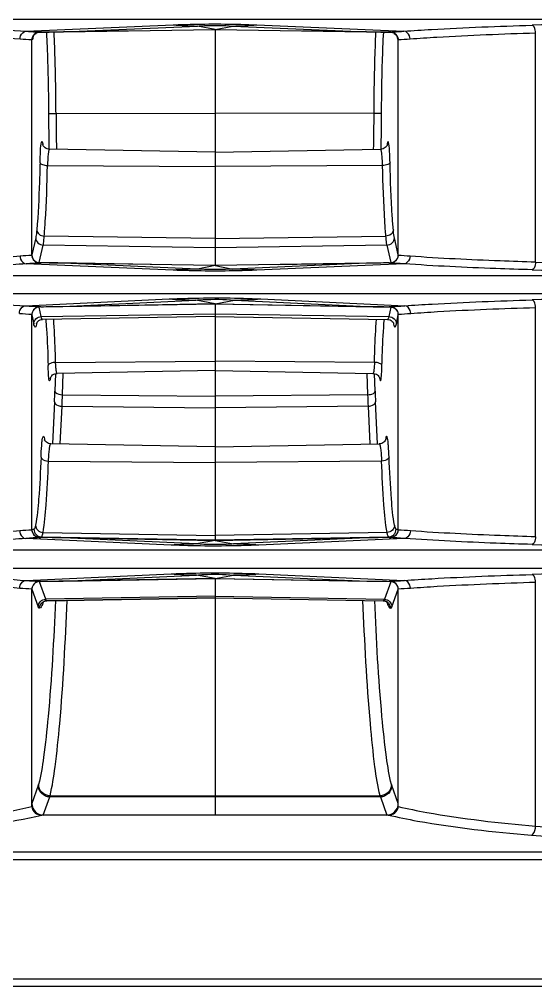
# Model space of a CAD drawing. Header units: millimetres. Extents: x 208114 to 212367, y 170574 to 176275.
# Drawn here: x 208818.4 to 208852.2, y 175308.7 to 175372.1 of the extents above; entities that cross this region are included whole.
import ezdxf

# ---------------------------------------------------------------- set-up
doc = ezdxf.new("R2010")
doc.units = ezdxf.units.MM
doc.header["$LTSCALE"] = 10

msp = doc.modelspace()

# ---------------------------------------------------------------- linework, layer by layer
for p, q in [((208871.807, 175372.093), (208790.588, 175372.093)), ((208818.821, 175371.316), (208828.452, 175371.733)), ((208821.274, 175371.275), (208830.038, 175371.655)), ((208821.274, 175371.275), (208831.197, 175371.433)), ((208831.197, 175371.433), (208830.038, 175371.655)), ((208831.197, 175371.433), (208832.356, 175371.655)), ((208831.197, 175371.433), (208831.197, 175355.951)), ((208831.197, 175371.433), (208841.12, 175371.275)), ((208832.356, 175371.655), (208841.12, 175371.275)), ((208833.942, 175371.733), (208843.573, 175371.316)), ((208819.197, 175356.618), (208819.197, 175370.766)), ((208819.262, 175370.941), (208819.26, 175370.93)), ((208819.783, 175371.242), (208819.686, 175371.24)), ((208819.688, 175371.238), (208819.686, 175371.24)), ((208819.701, 175371.26), (208819.783, 175371.256)), ((208821.274, 175371.268), (208819.783, 175371.242)), ((208825.455, 175371.341), (208821.274, 175371.268)), ((208841.12, 175371.268), (208836.94, 175371.341)), ((208842.611, 175371.242), (208841.12, 175371.268)), ((208842.708, 175371.24), (208842.611, 175371.242)), ((208843.197, 175356.618), (208843.197, 175370.766)), ((208852.197, 175356.177), (208852.197, 175371.207)), ((208820.78, 175365.931), (208831.197, 175365.943)), ((208841.614, 175365.931), (208831.197, 175365.943)), ((208831.197, 175363.391), (208820.351, 175363.58)), ((208831.197, 175363.391), (208842.044, 175363.58)), ((208820.222, 175362.518), (208831.197, 175362.453)), ((208842.172, 175362.518), (208831.197, 175362.453)), ((208819.45, 175357.777), (208819.197, 175356.662)), ((208831.197, 175357.725), (208820.008, 175357.883)), ((208831.197, 175357.725), (208842.386, 175357.883)), ((208843.197, 175356.662), (208842.944, 175357.777)), ((208819.68, 175356.151), (208819.941, 175357.296)), ((208831.197, 175357.107), (208819.941, 175357.296)), ((208842.453, 175357.296), (208831.197, 175357.107)), ((208842.453, 175357.296), (208842.714, 175356.151)), ((208827.034, 175356.018), (208819.68, 175356.151)), ((208835.36, 175356.018), (208842.714, 175356.151)), ((208828.452, 175355.651), (208818.821, 175356.068)), ((208831.197, 175355.951), (208821.274, 175356.109)), ((208830.038, 175355.729), (208821.274, 175356.109)), ((208831.197, 175355.951), (208830.038, 175355.729)), ((208841.12, 175356.109), (208831.197, 175355.951)), ((208831.197, 175355.951), (208832.356, 175355.729)), ((208841.12, 175356.109), (208832.356, 175355.729)), ((208843.573, 175356.068), (208833.942, 175355.651)), ((208871.807, 175355.291), (208790.588, 175355.291)), ((208871.807, 175354.093), (208790.588, 175354.093)), ((208818.774, 175353.319), (208828.189, 175353.767)), ((208821.237, 175353.278), (208829.933, 175353.692)), ((208831.197, 175353.451), (208829.933, 175353.692)), ((208831.197, 175353.451), (208832.461, 175353.692)), ((208832.461, 175353.692), (208841.158, 175353.278)), ((208834.205, 175353.767), (208843.62, 175353.319)), ((208831.197, 175353.442), (208819.679, 175353.232)), ((208819.81, 175352.607), (208819.679, 175353.232)), ((208821.237, 175353.278), (208831.197, 175353.451)), ((208831.197, 175353.451), (208841.158, 175353.278)), ((208831.197, 175353.442), (208831.197, 175337.942)), ((208831.197, 175353.442), (208842.715, 175353.232)), ((208842.715, 175353.232), (208842.584, 175352.607)), ((208852.197, 175338.177), (208852.197, 175353.207)), ((208819.197, 175338.618), (208819.197, 175352.767)), ((208819.197, 175352.718), (208819.32, 175352.13)), ((208819.81, 175352.607), (208831.197, 175352.797)), ((208831.197, 175352.618), (208819.9, 175352.421)), ((208831.197, 175352.797), (208842.584, 175352.607)), ((208831.197, 175352.618), (208842.494, 175352.421)), ((208843.074, 175352.13), (208843.197, 175352.718)), ((208843.197, 175338.618), (208843.197, 175352.767)), ((208820.753, 175349.607), (208831.197, 175349.678)), ((208841.641, 175349.607), (208831.197, 175349.678)), ((208820.751, 175348.873), (208820.712, 175347.719)), ((208831.197, 175349.068), (208820.853, 175348.888)), ((208821.202, 175347.487), (208821.25, 175348.895)), ((208831.197, 175349.068), (208841.541, 175348.888)), ((208841.145, 175348.895), (208841.192, 175347.487)), ((208841.682, 175347.719), (208841.643, 175348.873)), ((208821.202, 175347.487), (208831.197, 175347.395)), ((208841.192, 175347.487), (208831.197, 175347.395)), ((208820.684, 175347.025), (208820.554, 175344.266)), ((208821.058, 175344.26), (208821.174, 175346.73)), ((208821.174, 175346.73), (208831.197, 175346.638)), ((208841.22, 175346.73), (208831.197, 175346.638)), ((208841.22, 175346.73), (208841.336, 175344.26)), ((208841.84, 175344.266), (208841.71, 175347.025)), ((208831.197, 175344.083), (208820.444, 175344.271)), ((208831.197, 175344.083), (208841.95, 175344.271)), ((208820.288, 175343.142), (208831.197, 175343.046)), ((208842.106, 175343.142), (208831.197, 175343.046)), ((208819.334, 175338.673), (208819.197, 175338.642)), ((208819.928, 175338.46), (208831.197, 175338.253)), ((208842.467, 175338.46), (208831.197, 175338.253)), ((208843.197, 175338.642), (208843.06, 175338.673)), ((208828.32, 175337.634), (208818.798, 175338.067)), ((208819.688, 175338.143), (208819.824, 175338.173)), ((208819.688, 175338.143), (208831.197, 175337.942)), ((208819.824, 175338.173), (208831.197, 175337.975)), ((208831.197, 175337.942), (208821.252, 175338.108)), ((208829.985, 175337.711), (208821.252, 175338.108)), ((208831.197, 175337.942), (208829.985, 175337.711)), ((208831.197, 175337.975), (208842.57, 175338.173)), ((208831.197, 175337.942), (208842.706, 175338.143)), ((208841.142, 175338.108), (208831.197, 175337.942)), ((208831.197, 175337.942), (208832.409, 175337.711)), ((208841.142, 175338.108), (208832.409, 175337.711)), ((208843.596, 175338.067), (208834.074, 175337.634)), ((208842.57, 175338.173), (208842.706, 175338.143)), ((208871.807, 175337.291), (208790.588, 175337.291)), ((208871.807, 175336.093), (208790.588, 175336.093)), ((208818.798, 175335.317), (208828.32, 175335.75)), ((208831.197, 175335.442), (208819.683, 175335.238)), ((208820.104, 175334.082), (208819.689, 175335.222)), ((208821.252, 175335.276), (208829.985, 175335.673)), ((208821.252, 175335.276), (208831.197, 175335.442)), ((208831.197, 175335.442), (208829.985, 175335.673)), ((208831.197, 175335.442), (208832.409, 175335.673)), ((208831.197, 175335.442), (208831.197, 175319.942)), ((208831.197, 175335.442), (208841.142, 175335.276)), ((208831.197, 175335.442), (208842.711, 175335.238)), ((208832.409, 175335.673), (208841.142, 175335.276)), ((208834.074, 175335.75), (208843.596, 175335.317)), ((208842.705, 175335.222), (208842.29, 175334.082)), ((208819.197, 175320.496), (208819.197, 175334.766)), ((208819.197, 175334.736), (208819.614, 175333.59)), ((208842.78, 175333.59), (208843.197, 175334.736)), ((208843.197, 175320.496), (208843.197, 175334.766)), ((208852.197, 175319.216), (208852.197, 175335.207)), ((208820.044, 175333.965), (208820.18, 175333.99)), ((208831.197, 175334.276), (208820.104, 175334.082)), ((208820.177, 175333.99), (208831.197, 175334.182)), ((208820.18, 175333.99), (208820.177, 175333.99)), ((208831.197, 175334.182), (208820.18, 175333.99)), ((208831.197, 175334.276), (208842.29, 175334.082)), ((208831.197, 175334.182), (208842.214, 175333.99)), ((208831.197, 175334.182), (208842.217, 175333.99)), ((208842.214, 175333.99), (208842.35, 175333.964)), ((208842.217, 175333.99), (208842.214, 175333.99)), ((208819.622, 175321.866), (208819.197, 175320.695)), ((208843.197, 175320.695), (208842.772, 175321.866)), ((208819.94, 175319.942), (208820.37, 175321.128)), ((208842.024, 175321.128), (208820.37, 175321.128)), ((208820.391, 175321.209), (208842.004, 175321.209)), ((208842.024, 175321.128), (208842.454, 175319.942)), ((208842.534, 175319.942), (208819.86, 175319.942)), ((208872.371, 175317.508), (208790.023, 175317.508)), ((208874.422, 175317.014), (208787.972, 175317.014)), ((208879.197, 175309.192), (208783.197, 175309.192)), ((208879.197, 175308.692), (208783.197, 175308.692))]:
    msp.add_line(p, q)
for points in [[(208819.26, 175370.928), (208819.263, 175370.939), (208819.273, 175370.963), (208819.291, 175370.998), (208819.32, 175371.042), (208819.36, 175371.089), (208819.411, 175371.134), (208819.473, 175371.174)], [(208842.928, 175371.17), (208842.99, 175371.129), (208843.04, 175371.083), (208843.079, 175371.036), (208843.106, 175370.992), (208843.123, 175370.959), (208843.132, 175370.938), (208843.135, 175370.928), (208843.135, 175370.928)], [(208820.351, 175363.58), (208820.289, 175363.585), (208820.206, 175363.605), (208820.134, 175363.635), (208820.073, 175363.673), (208820.022, 175363.715), (208819.979, 175363.762), (208819.947, 175363.807), (208819.926, 175363.846), (208819.914, 175363.875), (208819.909, 175363.89), (208819.908, 175363.891)], [(208842.482, 175363.875), (208842.483, 175363.878), (208842.485, 175363.889), (208842.486, 175363.892), (208842.483, 175363.884), (208842.476, 175363.864), (208842.462, 175363.833), (208842.437, 175363.791), (208842.399, 175363.743), (208842.348, 175363.693), (208842.282, 175363.647), (208842.204, 175363.61), (208842.114, 175363.587), (208842.044, 175363.58)], [(208819.495, 175352.175), (208819.492, 175352.165), (208819.492, 175352.166), (208819.498, 175352.179), (208819.513, 175352.207), (208819.541, 175352.247), (208819.589, 175352.299), (208819.657, 175352.35), (208819.741, 175352.391), (208819.837, 175352.416), (208819.9, 175352.421)], [(208842.494, 175352.421), (208842.564, 175352.414), (208842.659, 175352.389), (208842.741, 175352.347), (208842.807, 175352.296), (208842.854, 175352.245), (208842.882, 175352.205), (208842.896, 175352.178), (208842.902, 175352.166), (208842.902, 175352.165)], [(208820.406, 175348.574), (208820.404, 175348.564), (208820.404, 175348.563), (208820.407, 175348.574), (208820.417, 175348.6), (208820.434, 175348.637), (208820.463, 175348.684), (208820.505, 175348.735), (208820.56, 175348.785), (208820.628, 175348.829), (208820.707, 175348.863), (208820.796, 175348.884), (208820.853, 175348.888)], [(208841.541, 175348.888), (208841.601, 175348.883), (208841.688, 175348.863), (208841.764, 175348.83), (208841.831, 175348.787), (208841.884, 175348.739), (208841.926, 175348.69), (208841.956, 175348.644), (208841.975, 175348.605), (208841.986, 175348.578), (208841.99, 175348.564), (208841.99, 175348.564)], [(208820.444, 175344.271), (208820.379, 175344.277), (208820.29, 175344.299), (208820.213, 175344.334), (208820.148, 175344.378), (208820.097, 175344.426), (208820.059, 175344.473), (208820.034, 175344.513), (208820.02, 175344.542), (208820.013, 175344.559), (208820.012, 175344.565)], [(208842.382, 175344.565), (208842.383, 175344.565), (208842.381, 175344.561), (208842.376, 175344.547), (208842.364, 175344.521), (208842.341, 175344.481), (208842.305, 175344.434), (208842.255, 175344.385), (208842.19, 175344.339), (208842.113, 175344.302), (208842.024, 175344.278), (208841.95, 175344.271)], [(208819.92, 175333.912), (208819.909, 175333.886), (208819.896, 175333.861), (208819.902, 175333.869), (208819.945, 175333.91), (208820.044, 175333.965)], [(208842.35, 175333.964), (208842.449, 175333.91), (208842.492, 175333.869), (208842.498, 175333.861)]]:
    msp.add_lwpolyline(points)
for centre, radius, start, end in [((208882.375, 174321.055), 1051.091, 90.57612, 91.658041), ((208831.135, 175410.076), 38.437, 265.99654, 268.36474), ((208831.259, 175410.074), 38.435, 271.63521, 274.00351), ((208822.091, 175420.88), 50.197, 265.81217, 266.69533), ((208822.619, 175424.265), 53.085, 265.8975, 266.58527), ((208819.692, 175370.741), 0.495, 177.17463, 179.99403), ((208819.696, 175370.741), 0.5, 146.85074, 150.39495), ((208822.265, 175418.437), 47.246, 266.59303, 266.88921), ((208819.696, 175370.738), 0.502, 98.63504, 113.33891), ((208819.784, 175370.569), 0.686, 100.64895, 110.46982), ((208819.695, 175370.742), 0.498, 91.0242, 98.66185), ((208819.79, 175370.536), 0.719, 90.5694, 100.67306), ((208840.225, 175416.7), 45.507, 273.00515, 273.18382), ((208842.604, 175370.533), 0.722, 82.59413, 89.42023), ((208842.699, 175370.743), 0.498, 81.51299, 88.97647), ((208840.12, 175418.6), 47.41, 273.18384, 273.36317), ((208842.698, 175370.736), 0.505, 77.74868, 81.5275), ((208842.699, 175370.74), 0.5, 66.9041, 77.77195), ((208842.7, 175370.744), 0.496, 55.61815, 66.84447), ((208839.793, 175424.006), 52.825, 273.37319, 274.10369), ((208846.477, 175371.411), 3.386, 186.828, 187.67921), ((208842.697, 175370.741), 0.5, 29.75829, 33.2343), ((208840.303, 175420.88), 50.198, 273.30467, 274.18783), ((208842.703, 175370.741), 0.494, 0.00615, 2.83166), ((208969.72, 175366.531), 149.431, 180.24314, 181.13286), ((208955.143, 175366.535), 134.365, 180.25771, 181.26456), ((208707.251, 175366.535), 134.365, 358.73544, 359.74229), ((208692.674, 175366.531), 149.432, 358.86715, 359.75686), ((208822.091, 175306.504), 50.198, 93.30467, 94.18783), ((208819.745, 175356.661), 0.548, 179.97463, 191.26857), ((208819.726, 175356.67), 0.534, 223.55565, 229.1262), ((208819.675, 175356.6), 0.447, 245.14165, 249.54216), ((208842.705, 175356.638), 0.487, 271.08761, 289.66212), ((208842.71, 175356.622), 0.47, 289.73369, 292.75598), ((208842.708, 175356.626), 0.475, 292.78712, 300.85327), ((208842.699, 175356.64), 0.491, 300.85103, 310.19385), ((208842.696, 175356.644), 0.497, 310.17815, 315.67679), ((208842.689, 175356.651), 0.506, 315.70707, 326.6692), ((208842.66, 175356.662), 0.537, 348.84017, 359.98048), ((208840.303, 175306.504), 50.197, 85.81217, 86.69533), ((208883.492, 176447.949), 1092.22, 268.358105, 269.392005), ((208822.463, 175305.467), 50.732, 93.02778, 94.11629), ((208831.135, 175317.31), 38.435, 91.63521, 94.00351), ((208831.259, 175317.308), 38.437, 85.99654, 88.36474), ((208839.931, 175305.467), 50.732, 85.88371, 86.97221), ((208883.478, 176462.88), 1107.65, 268.369583, 269.396257), ((208830.92, 175396.664), 42.984, 266.35735, 268.6846), ((208831.474, 175396.664), 42.984, 271.31539, 273.64266), ((208882.375, 174303.055), 1051.091, 90.57612, 91.658041), ((208822.436, 175404.479), 51.291, 265.90597, 267.03417), ((208819.653, 175352.825), 0.402, 110.55984, 115.86685), ((208839.958, 175404.479), 51.291, 272.96583, 274.09403), ((208842.71, 175352.764), 0.467, 67.46944, 70.69618), ((208842.706, 175352.755), 0.476, 60.0206, 67.45717), ((208842.703, 175352.749), 0.483, 56.42021, 60.03223), ((208842.701, 175352.747), 0.486, 51.33544, 56.41949), ((208842.694, 175352.737), 0.499, 43.58763, 51.32122), ((208822.06, 175403.389), 50.703, 265.83662, 266.76269), ((208819.822, 175352.719), 0.626, 175.59891, 180.02331), ((208842.653, 175352.718), 0.544, 0.00446, 5.10121), ((208840.334, 175403.39), 50.704, 273.23731, 274.16338), ((208768.775, 175349.457), 51.966, 357.31718, 358.08285), ((208758.083, 175349.432), 63.149, 357.54794, 358.23515), ((208904.311, 175349.432), 63.149, 181.76485, 182.45206), ((208893.619, 175349.457), 51.966, 181.91715, 182.68282), ((208822.073, 175288.285), 50.414, 93.27073, 94.17575), ((208840.321, 175288.286), 50.414, 85.82425, 86.72928), ((208822.447, 175287.223), 50.974, 92.99642, 94.10533), ((208819.833, 175338.665), 0.492, 264.76031, 268.93415), ((208839.947, 175287.223), 50.975, 85.89467, 87.00358), ((208831.03, 175296.981), 40.743, 91.46987, 93.81459), ((208831.364, 175296.981), 40.743, 86.18543, 88.53011), ((208883.478, 176444.88), 1107.65, 268.369583, 269.396257), ((208882.375, 174285.055), 1051.091, 90.57612, 91.658041), ((208822.447, 175386.161), 50.975, 265.89467, 267.00358), ((208831.03, 175376.403), 40.743, 266.18543, 268.53011), ((208831.364, 175376.403), 40.743, 271.46987, 273.81459), ((208839.947, 175386.161), 50.974, 272.99642, 274.10533), ((208822.073, 175385.098), 50.414, 265.82425, 266.72928), ((208840.321, 175385.099), 50.414, 273.27073, 274.17575), ((208820.186, 175333.492), 0.498, 91.0578, 102.49307), ((208842.208, 175333.492), 0.498, 77.48482, 88.94228)]:
    msp.add_arc(centre, radius, start, end)
for centre, major_axis, ratio, start_param, end_param in [((208824.129, 175471.394), (161.81, 7.009), 0.61743, -1.624389, -1.615177), ((208838.265, 175471.394), (161.81, -7.009), 0.61743, -1.526416, -1.517203), ((208824.129, 175255.99), (161.81, -7.009), 0.61743, 1.615177, 1.624389), ((208838.265, 175255.99), (161.81, 7.009), 0.61743, 1.517203, 1.526416), ((208823.533, 175453.394), (152.913, 7.282), 0.653225, -1.626412, -1.616905), ((208838.861, 175453.394), (152.913, -7.282), 0.653225, -1.524688, -1.515181), ((208819.698, 175338.643), (0.489, 0.11), 0.997812, 9.203637, 10.756004), ((208842.696, 175338.643), (0.489, -0.11), 0.997812, -1.331226, 0.221141), ((208823.819, 175237.99), (157.109, -7.144), 0.635842, 1.616029, 1.625382), ((208838.575, 175237.99), (157.109, 7.144), 0.635842, 1.516211, 1.525564), ((208819.698, 175334.73), (-0.174, 0.478), 0.982634, -0.326288, 1.215751), ((208823.819, 175435.394), (157.109, 7.144), 0.635842, -1.625382, -1.616029), ((208838.575, 175435.394), (157.109, -7.144), 0.635842, -1.525564, -1.516211), ((208842.696, 175334.73), (0.174, 0.478), 0.982634, -1.215751, 0.326288), ((208819.948, 175320.704), (0.26, 0.718), 0.982516, -4.358589, -2.799105), ((208842.446, 175320.704), (-0.26, 0.718), 0.982516, -3.48408, -1.924596)]:
    msp.add_ellipse(centre, major_axis=major_axis, ratio=ratio, start_param=start_param, end_param=end_param)
for points, knots in [([(208810.431, 175371.706), (208811.221, 175371.683), (208814.019, 175371.59), (208816.817, 175371.459), (208818.821, 175371.316)], [0, 0, 0, 0, 0.282322, 1, 1, 1, 1]), ([(208828.452, 175371.733), (208828.881, 175371.751), (208830.71, 175371.807), (208832.542, 175371.793), (208833.942, 175371.733)], [0, 0, 0, 0, 0.234518, 1, 1, 1, 1]), ([(208830.038, 175371.655), (208830.193, 175371.667), (208830.964, 175371.706), (208831.74, 175371.705), (208832.356, 175371.655)], [0, 0, 0, 0, 0.200334, 1, 1, 1, 1]), ([(208843.573, 175371.316), (208844.173, 175371.359), (208846.967, 175371.535), (208849.766, 175371.642), (208851.963, 175371.706)], [0, 0, 0, 0, 0.214868, 1, 1, 1, 1]), ([(208852.197, 175371.207), (208852.196, 175371.269), (208852.178, 175371.443), (208852.089, 175371.693), (208851.963, 175371.706)], [0, 0, 0, 0, 0.329682, 1, 1, 1, 1]), ([(208810.197, 175371.207), (208810.972, 175371.184), (208813.716, 175371.091), (208816.46, 175370.96), (208818.425, 175370.816)], [0, 0, 0, 0, 0.282318, 1, 1, 1, 1]), ([(208818.425, 175370.816), (208818.427, 175370.88), (208818.459, 175371.098), (208818.662, 175371.309), (208818.821, 175371.316)], [0, 0, 0, 0, 0.284484, 1, 1, 1, 1]), ([(208819.273, 175370.959), (208819.268, 175370.922), (208819.263, 175370.872), (208819.222, 175370.71), (208819.197, 175370.741)], [0, 0, 0, 0, 0.485366, 1, 1, 1, 1]), ([(208819.544, 175371.212), (208819.526, 175371.205), (208819.491, 175371.19), (208819.458, 175371.172), (208819.442, 175371.163)], [0, 0, 0, 0, 0.500234, 1, 1, 1, 1]), ([(208820.15, 175371.249), (208820.172, 175370.851), (208820.252, 175369.069), (208820.283, 175367.284), (208820.29, 175365.897)], [0, 0, 0, 0, 0.222987, 1, 1, 1, 1]), ([(208820.78, 175365.931), (208820.778, 175366.407), (208820.762, 175368.183), (208820.717, 175369.958), (208820.656, 175371.256)], [0, 0, 0, 0, 0.268306, 1, 1, 1, 1]), ([(208841.614, 175365.931), (208841.616, 175366.407), (208841.632, 175368.183), (208841.677, 175369.958), (208841.738, 175371.256)], [0, 0, 0, 0, 0.268306, 1, 1, 1, 1]), ([(208842.104, 175365.897), (208842.107, 175366.38), (208842.124, 175368.165), (208842.173, 175369.949), (208842.244, 175371.249)], [0, 0, 0, 0, 0.270791, 1, 1, 1, 1]), ([(208842.85, 175371.212), (208842.826, 175371.221), (208842.775, 175371.236), (208842.723, 175371.246), (208842.697, 175371.25)], [0, 0, 0, 0, 0.50021, 1, 1, 1, 1]), ([(208842.952, 175371.163), (208842.936, 175371.172), (208842.903, 175371.19), (208842.868, 175371.205), (208842.85, 175371.212)], [0, 0, 0, 0, 0.499766, 1, 1, 1, 1]), ([(208843.121, 175370.959), (208843.127, 175370.921), (208843.131, 175370.872), (208843.172, 175370.71), (208843.197, 175370.741)], [0, 0, 0, 0, 0.485395, 1, 1, 1, 1]), ([(208843.969, 175370.816), (208843.967, 175370.88), (208843.935, 175371.098), (208843.732, 175371.309), (208843.573, 175371.316)], [0, 0, 0, 0, 0.284484, 1, 1, 1, 1]), ([(208843.969, 175370.816), (208844.558, 175370.859), (208847.298, 175371.036), (208850.042, 175371.142), (208852.197, 175371.207)], [0, 0, 0, 0, 0.214873, 1, 1, 1, 1]), ([(208820.29, 175365.897), (208820.325, 175365.935), (208820.52, 175365.902), (208820.668, 175365.93), (208820.78, 175365.931)], [0, 0, 0, 0, 0.315913, 1, 1, 1, 1]), ([(208842.104, 175365.897), (208842.068, 175365.934), (208841.875, 175365.902), (208841.726, 175365.93), (208841.614, 175365.931)], [0, 0, 0, 0, 0.316465, 1, 1, 1, 1]), ([(208819.732, 175362.689), (208819.738, 175362.938), (208819.771, 175363.391), (208819.759, 175363.755), (208819.877, 175364.187), (208819.911, 175363.937), (208819.92, 175363.863)], [0, 0, 0, 0, 0.460045, 0.763901, 0.863028, 1, 1, 1, 1]), ([(208842.662, 175362.689), (208842.656, 175362.938), (208842.623, 175363.391), (208842.635, 175363.756), (208842.517, 175364.187), (208842.483, 175363.936), (208842.473, 175363.862)], [0, 0, 0, 0, 0.460086, 0.76373, 0.862442, 1, 1, 1, 1]), ([(208820.351, 175363.58), (208820.322, 175363.581), (208820.298, 175363.438), (208820.264, 175363.264), (208820.239, 175362.913), (208820.227, 175362.662), (208820.222, 175362.518)], [0, 0, 0, 0, 0.078455, 0.28254, 0.599056, 1, 1, 1, 1]), ([(208842.172, 175362.518), (208842.167, 175362.662), (208842.155, 175362.913), (208842.13, 175363.264), (208842.096, 175363.438), (208842.072, 175363.581), (208842.044, 175363.58)], [0, 0, 0, 0, 0.400942, 0.717459, 0.921547, 1, 1, 1, 1]), ([(208819.732, 175362.689), (208819.722, 175362.264), (208819.679, 175360.796), (208819.61, 175359.327), (208819.518, 175358.286)], [0, 0, 0, 0, 0.289011, 1, 1, 1, 1]), ([(208819.732, 175362.689), (208819.743, 175362.625), (208819.948, 175362.54), (208820.108, 175362.521), (208820.222, 175362.518)], [0, 0, 0, 0, 0.360271, 1, 1, 1, 1]), ([(208820.008, 175357.883), (208820.035, 175358.2), (208820.143, 175359.743), (208820.195, 175361.29), (208820.222, 175362.518)], [0, 0, 0, 0, 0.205557, 1, 1, 1, 1]), ([(208842.662, 175362.689), (208842.651, 175362.625), (208842.446, 175362.54), (208842.286, 175362.521), (208842.172, 175362.518)], [0, 0, 0, 0, 0.360272, 1, 1, 1, 1]), ([(208842.386, 175357.883), (208842.359, 175358.2), (208842.251, 175359.743), (208842.199, 175361.29), (208842.172, 175362.518)], [0, 0, 0, 0, 0.205557, 1, 1, 1, 1]), ([(208842.876, 175358.286), (208842.849, 175358.587), (208842.741, 175360.053), (208842.69, 175361.522), (208842.662, 175362.689)], [0, 0, 0, 0, 0.205553, 1, 1, 1, 1]), ([(208819.518, 175358.286), (208819.513, 175358.232), (208819.496, 175358.062), (208819.476, 175357.891), (208819.45, 175357.777)], [0, 0, 0, 0, 0.315894, 1, 1, 1, 1]), ([(208819.518, 175358.287), (208819.523, 175358.182), (208819.655, 175357.962), (208819.887, 175357.888), (208820.008, 175357.883)], [0, 0, 0, 0, 0.464817, 1, 1, 1, 1]), ([(208842.876, 175358.287), (208842.871, 175358.181), (208842.739, 175357.962), (208842.507, 175357.888), (208842.386, 175357.883)], [0, 0, 0, 0, 0.464801, 1, 1, 1, 1]), ([(208842.944, 175357.777), (208842.937, 175357.807), (208842.905, 175357.976), (208842.888, 175358.147), (208842.876, 175358.286)], [0, 0, 0, 0, 0.182485, 1, 1, 1, 1]), ([(208819.45, 175357.777), (208819.453, 175357.655), (208819.563, 175357.403), (208819.816, 175357.3), (208819.941, 175357.296)], [0, 0, 0, 0, 0.493657, 1, 1, 1, 1]), ([(208819.941, 175357.296), (208819.948, 175357.331), (208819.979, 175357.526), (208819.996, 175357.722), (208820.008, 175357.883)], [0, 0, 0, 0, 0.182114, 1, 1, 1, 1]), ([(208842.453, 175357.296), (208842.446, 175357.331), (208842.415, 175357.526), (208842.398, 175357.722), (208842.386, 175357.883)], [0, 0, 0, 0, 0.182114, 1, 1, 1, 1]), ([(208842.453, 175357.296), (208842.578, 175357.3), (208842.831, 175357.403), (208842.941, 175357.655), (208842.944, 175357.777)], [0, 0, 0, 0, 0.506343, 1, 1, 1, 1]), ([(208818.425, 175356.568), (208817.836, 175356.525), (208815.096, 175356.348), (208812.352, 175356.241), (208810.197, 175356.177)], [0, 0, 0, 0, 0.214874, 1, 1, 1, 1]), ([(208818.425, 175356.568), (208818.427, 175356.504), (208818.459, 175356.286), (208818.662, 175356.075), (208818.821, 175356.068)], [0, 0, 0, 0, 0.284484, 1, 1, 1, 1]), ([(208819.197, 175356.618), (208819.197, 175356.482), (208819.359, 175356.206), (208819.644, 175356.13), (208819.783, 175356.128)], [0, 0, 0, 0, 0.495622, 1, 1, 1, 1]), ([(208842.611, 175356.128), (208842.75, 175356.13), (208843.035, 175356.206), (208843.197, 175356.482), (208843.197, 175356.618)], [0, 0, 0, 0, 0.504378, 1, 1, 1, 1]), ([(208843.969, 175356.568), (208843.967, 175356.504), (208843.935, 175356.286), (208843.732, 175356.075), (208843.573, 175356.068)], [0, 0, 0, 0, 0.284484, 1, 1, 1, 1]), ([(208852.197, 175356.177), (208851.422, 175356.2), (208848.678, 175356.293), (208845.935, 175356.424), (208843.969, 175356.568)], [0, 0, 0, 0, 0.282318, 1, 1, 1, 1]), ([(208852.197, 175356.177), (208852.196, 175356.115), (208852.178, 175355.941), (208852.089, 175355.691), (208851.963, 175355.678)], [0, 0, 0, 0, 0.329682, 1, 1, 1, 1]), ([(208818.821, 175356.068), (208818.221, 175356.025), (208815.427, 175355.849), (208812.629, 175355.742), (208810.431, 175355.678)], [0, 0, 0, 0, 0.214868, 1, 1, 1, 1]), ([(208833.942, 175355.651), (208833.514, 175355.633), (208831.684, 175355.577), (208829.852, 175355.591), (208828.452, 175355.651)], [0, 0, 0, 0, 0.234518, 1, 1, 1, 1]), ([(208832.356, 175355.729), (208832.201, 175355.717), (208831.43, 175355.678), (208830.654, 175355.679), (208830.038, 175355.729)], [0, 0, 0, 0, 0.200334, 1, 1, 1, 1]), ([(208851.963, 175355.678), (208851.173, 175355.701), (208848.375, 175355.794), (208845.577, 175355.925), (208843.573, 175356.068)], [0, 0, 0, 0, 0.282322, 1, 1, 1, 1]), ([(208810.431, 175353.706), (208811.216, 175353.683), (208813.999, 175353.591), (208816.78, 175353.461), (208818.774, 175353.319)], [0, 0, 0, 0, 0.282009, 1, 1, 1, 1]), ([(208828.189, 175353.767), (208828.654, 175353.789), (208830.658, 175353.856), (208832.666, 175353.84), (208834.205, 175353.767)], [0, 0, 0, 0, 0.231924, 1, 1, 1, 1]), ([(208829.933, 175353.692), (208830.095, 175353.707), (208830.937, 175353.754), (208831.784, 175353.754), (208832.461, 175353.692)], [0, 0, 0, 0, 0.193326, 1, 1, 1, 1]), ([(208843.62, 175353.319), (208844.217, 175353.361), (208846.996, 175353.536), (208849.779, 175353.642), (208851.963, 175353.706)], [0, 0, 0, 0, 0.21522, 1, 1, 1, 1]), ([(208852.197, 175353.207), (208852.196, 175353.269), (208852.178, 175353.443), (208852.089, 175353.693), (208851.963, 175353.706)], [0, 0, 0, 0, 0.329682, 1, 1, 1, 1]), ([(208818.379, 175352.82), (208818.381, 175352.883), (208818.413, 175353.101), (208818.615, 175353.312), (208818.774, 175353.319)], [0, 0, 0, 0, 0.284723, 1, 1, 1, 1]), ([(208819.782, 175353.257), (208819.644, 175353.255), (208819.359, 175353.179), (208819.197, 175352.903), (208819.197, 175352.767)], [0, 0, 0, 0, 0.50437, 1, 1, 1, 1]), ([(208819.377, 175353.118), (208819.37, 175353.111), (208819.354, 175353.097), (208819.34, 175353.082), (208819.333, 175353.074)], [0, 0, 0, 0, 0.499704, 1, 1, 1, 1]), ([(208819.478, 175353.186), (208819.46, 175353.178), (208819.425, 175353.157), (208819.393, 175353.132), (208819.377, 175353.118)], [0, 0, 0, 0, 0.498966, 1, 1, 1, 1]), ([(208843.197, 175352.767), (208843.197, 175352.903), (208843.035, 175353.179), (208842.75, 175353.255), (208842.612, 175353.257)], [0, 0, 0, 0, 0.49563, 1, 1, 1, 1]), ([(208844.015, 175352.82), (208844.013, 175352.883), (208843.981, 175353.101), (208843.779, 175353.312), (208843.62, 175353.319)], [0, 0, 0, 0, 0.284723, 1, 1, 1, 1]), ([(208844.015, 175352.82), (208844.601, 175352.862), (208847.326, 175353.037), (208850.055, 175353.143), (208852.197, 175353.207)], [0, 0, 0, 0, 0.215225, 1, 1, 1, 1]), ([(208819.32, 175352.13), (208819.322, 175352.251), (208819.434, 175352.501), (208819.686, 175352.603), (208819.81, 175352.607)], [0, 0, 0, 0, 0.492402, 1, 1, 1, 1]), ([(208819.9, 175352.421), (208819.892, 175352.421), (208819.829, 175352.467), (208819.824, 175352.546), (208819.81, 175352.607)], [0, 0, 0, 0, 0.119844, 1, 1, 1, 1]), ([(208820.108, 175352.431), (208820.126, 175352.222), (208820.202, 175351.217), (208820.241, 175350.21), (208820.263, 175349.412)], [0, 0, 0, 0, 0.208072, 1, 1, 1, 1]), ([(208820.753, 175349.607), (208820.746, 175349.871), (208820.718, 175350.815), (208820.676, 175351.76), (208820.628, 175352.44)], [0, 0, 0, 0, 0.279289, 1, 1, 1, 1]), ([(208841.641, 175349.607), (208841.648, 175349.871), (208841.676, 175350.816), (208841.718, 175351.76), (208841.766, 175352.44)], [0, 0, 0, 0, 0.279289, 1, 1, 1, 1]), ([(208842.131, 175349.412), (208842.139, 175349.701), (208842.173, 175350.709), (208842.223, 175351.716), (208842.286, 175352.431)], [0, 0, 0, 0, 0.28744, 1, 1, 1, 1]), ([(208842.584, 175352.607), (208842.577, 175352.58), (208842.559, 175352.521), (208842.536, 175352.42), (208842.494, 175352.421)], [0, 0, 0, 0, 0.402451, 1, 1, 1, 1]), ([(208842.584, 175352.607), (208842.708, 175352.603), (208842.96, 175352.501), (208843.072, 175352.251), (208843.074, 175352.13)], [0, 0, 0, 0, 0.507365, 1, 1, 1, 1]), ([(208819.514, 175352.206), (208819.496, 175352.108), (208819.44, 175351.765), (208819.336, 175352.055), (208819.32, 175352.13)], [0, 0, 0, 0, 0.566904, 1, 1, 1, 1]), ([(208842.88, 175352.206), (208842.898, 175352.108), (208842.954, 175351.765), (208843.058, 175352.055), (208843.074, 175352.13)], [0, 0, 0, 0, 0.566647, 1, 1, 1, 1]), ([(208820.753, 175349.607), (208820.639, 175349.604), (208820.471, 175349.583), (208820.273, 175349.479), (208820.263, 175349.412)], [0, 0, 0, 0, 0.628405, 1, 1, 1, 1]), ([(208820.298, 175348.721), (208820.294, 175348.769), (208820.277, 175348.999), (208820.268, 175349.229), (208820.263, 175349.412)], [0, 0, 0, 0, 0.208851, 1, 1, 1, 1]), ([(208820.853, 175348.888), (208820.833, 175348.888), (208820.811, 175348.981), (208820.788, 175349.101), (208820.766, 175349.337), (208820.757, 175349.509), (208820.753, 175349.607)], [0, 0, 0, 0, 0.080023, 0.282561, 0.597654, 1, 1, 1, 1]), ([(208841.641, 175349.607), (208841.637, 175349.509), (208841.628, 175349.337), (208841.606, 175349.101), (208841.583, 175348.981), (208841.561, 175348.888), (208841.541, 175348.888)], [0, 0, 0, 0, 0.402349, 0.717445, 0.919979, 1, 1, 1, 1]), ([(208842.131, 175349.412), (208842.121, 175349.479), (208841.923, 175349.583), (208841.755, 175349.604), (208841.641, 175349.607)], [0, 0, 0, 0, 0.371595, 1, 1, 1, 1]), ([(208842.096, 175348.717), (208842.1, 175348.765), (208842.117, 175348.997), (208842.126, 175349.228), (208842.131, 175349.412)], [0, 0, 0, 0, 0.208394, 1, 1, 1, 1]), ([(208820.414, 175348.59), (208820.406, 175348.522), (208820.328, 175348.22), (208820.307, 175348.61), (208820.298, 175348.721)], [0, 0, 0, 0, 0.382217, 1, 1, 1, 1]), ([(208841.98, 175348.59), (208841.988, 175348.521), (208842.065, 175348.221), (208842.086, 175348.608), (208842.096, 175348.717)], [0, 0, 0, 0, 0.384411, 1, 1, 1, 1]), ([(208820.712, 175347.718), (208820.716, 175347.687), (208820.827, 175347.519), (208821.046, 175347.493), (208821.202, 175347.487)], [0, 0, 0, 0, 0.169869, 1, 1, 1, 1]), ([(208841.192, 175347.487), (208841.253, 175347.489), (208841.425, 175347.509), (208841.667, 175347.595), (208841.682, 175347.718)], [0, 0, 0, 0, 0.32988, 1, 1, 1, 1]), ([(208820.684, 175347.025), (208820.687, 175346.986), (208820.778, 175346.795), (208821.013, 175346.737), (208821.174, 175346.73)], [0, 0, 0, 0, 0.19476, 1, 1, 1, 1]), ([(208841.22, 175346.73), (208841.281, 175346.733), (208841.469, 175346.757), (208841.698, 175346.89), (208841.71, 175347.025)], [0, 0, 0, 0, 0.312077, 1, 1, 1, 1]), ([(208819.798, 175343.396), (208819.808, 175343.651), (208819.819, 175343.991), (208819.869, 175344.42), (208819.877, 175344.6), (208819.987, 175344.875), (208820.015, 175344.614), (208820.026, 175344.534)], [0, 0, 0, 0, 0.467872, 0.639719, 0.762576, 0.851779, 1, 1, 1, 1]), ([(208842.596, 175343.396), (208842.586, 175343.651), (208842.575, 175343.991), (208842.525, 175344.42), (208842.517, 175344.6), (208842.407, 175344.875), (208842.379, 175344.614), (208842.368, 175344.534)], [0, 0, 0, 0, 0.467896, 0.639738, 0.762583, 0.851768, 1, 1, 1, 1]), ([(208820.288, 175343.142), (208820.296, 175343.299), (208820.312, 175343.569), (208820.345, 175343.941), (208820.383, 175344.127), (208820.414, 175344.272), (208820.444, 175344.271)], [0, 0, 0, 0, 0.409099, 0.723188, 0.922504, 1, 1, 1, 1]), ([(208841.95, 175344.271), (208841.98, 175344.272), (208842.011, 175344.127), (208842.049, 175343.941), (208842.082, 175343.569), (208842.098, 175343.299), (208842.106, 175343.142)], [0, 0, 0, 0, 0.077496, 0.276812, 0.590901, 1, 1, 1, 1]), ([(208819.798, 175343.396), (208819.763, 175342.481), (208819.68, 175340.992), (208819.551, 175339.501), (208819.437, 175338.936)], [0, 0, 0, 0, 0.613818, 1, 1, 1, 1]), ([(208819.798, 175343.396), (208819.802, 175343.362), (208819.905, 175343.185), (208820.13, 175343.148), (208820.288, 175343.142)], [0, 0, 0, 0, 0.179028, 1, 1, 1, 1]), ([(208819.928, 175338.46), (208820.041, 175339.054), (208820.171, 175340.619), (208820.253, 175342.182), (208820.288, 175343.142)], [0, 0, 0, 0, 0.386119, 1, 1, 1, 1]), ([(208842.596, 175343.396), (208842.592, 175343.362), (208842.489, 175343.185), (208842.264, 175343.148), (208842.106, 175343.142)], [0, 0, 0, 0, 0.179034, 1, 1, 1, 1]), ([(208842.467, 175338.46), (208842.353, 175339.054), (208842.223, 175340.619), (208842.141, 175342.182), (208842.106, 175343.142)], [0, 0, 0, 0, 0.386118, 1, 1, 1, 1]), ([(208842.957, 175338.936), (208842.843, 175339.501), (208842.714, 175340.992), (208842.631, 175342.481), (208842.596, 175343.396)], [0, 0, 0, 0, 0.386182, 1, 1, 1, 1]), ([(208818.402, 175338.566), (208817.815, 175338.523), (208815.082, 175338.348), (208812.346, 175338.241), (208810.197, 175338.177)], [0, 0, 0, 0, 0.215048, 1, 1, 1, 1]), ([(208818.402, 175338.566), (208818.404, 175338.503), (208818.436, 175338.284), (208818.639, 175338.073), (208818.798, 175338.067)], [0, 0, 0, 0, 0.284602, 1, 1, 1, 1]), ([(208819.197, 175338.618), (208819.197, 175338.482), (208819.359, 175338.205), (208819.644, 175338.129), (208819.783, 175338.128)], [0, 0, 0, 0, 0.495626, 1, 1, 1, 1]), ([(208819.437, 175338.936), (208819.424, 175338.871), (208819.404, 175338.789), (208819.363, 175338.68), (208819.334, 175338.673)], [0, 0, 0, 0, 0.689343, 1, 1, 1, 1]), ([(208819.437, 175338.936), (208819.44, 175338.816), (208819.552, 175338.566), (208819.803, 175338.465), (208819.928, 175338.46)], [0, 0, 0, 0, 0.49191, 1, 1, 1, 1]), ([(208819.911, 175338.377), (208819.914, 175338.39), (208819.919, 175338.418), (208819.925, 175338.446), (208819.928, 175338.46)], [0, 0, 0, 0, 0.479974, 1, 1, 1, 1]), ([(208842.957, 175338.936), (208842.954, 175338.816), (208842.842, 175338.566), (208842.591, 175338.465), (208842.467, 175338.46)], [0, 0, 0, 0, 0.491899, 1, 1, 1, 1]), ([(208842.483, 175338.377), (208842.48, 175338.39), (208842.475, 175338.418), (208842.469, 175338.446), (208842.467, 175338.46)], [0, 0, 0, 0, 0.479965, 1, 1, 1, 1]), ([(208842.611, 175338.128), (208842.75, 175338.129), (208843.035, 175338.205), (208843.197, 175338.482), (208843.197, 175338.618)], [0, 0, 0, 0, 0.504374, 1, 1, 1, 1]), ([(208843.06, 175338.673), (208843.031, 175338.68), (208842.991, 175338.789), (208842.97, 175338.871), (208842.957, 175338.936)], [0, 0, 0, 0, 0.310656, 1, 1, 1, 1]), ([(208843.992, 175338.566), (208843.99, 175338.503), (208843.958, 175338.284), (208843.755, 175338.073), (208843.596, 175338.067)], [0, 0, 0, 0, 0.284602, 1, 1, 1, 1]), ([(208852.197, 175338.177), (208851.425, 175338.2), (208848.688, 175338.293), (208845.952, 175338.423), (208843.992, 175338.566)], [0, 0, 0, 0, 0.282163, 1, 1, 1, 1]), ([(208818.798, 175338.067), (208818.199, 175338.024), (208815.413, 175337.848), (208812.622, 175337.742), (208810.431, 175337.678)], [0, 0, 0, 0, 0.215042, 1, 1, 1, 1]), ([(208819.824, 175338.173), (208819.835, 175338.176), (208819.858, 175338.204), (208819.869, 175338.233), (208819.876, 175338.252)], [0, 0, 0, 0, 0.361538, 1, 1, 1, 1]), ([(208842.57, 175338.173), (208842.559, 175338.176), (208842.536, 175338.204), (208842.525, 175338.233), (208842.518, 175338.252)], [0, 0, 0, 0, 0.361561, 1, 1, 1, 1]), ([(208851.963, 175337.678), (208851.175, 175337.701), (208848.385, 175337.793), (208845.595, 175337.924), (208843.596, 175338.067)], [0, 0, 0, 0, 0.282167, 1, 1, 1, 1]), ([(208852.197, 175338.177), (208852.196, 175338.115), (208852.178, 175337.941), (208852.089, 175337.691), (208851.963, 175337.678)], [0, 0, 0, 0, 0.329682, 1, 1, 1, 1]), ([(208834.074, 175337.634), (208833.627, 175337.613), (208831.71, 175337.552), (208829.789, 175337.567), (208828.32, 175337.634)], [0, 0, 0, 0, 0.233225, 1, 1, 1, 1]), ([(208832.409, 175337.711), (208832.25, 175337.697), (208831.443, 175337.654), (208830.632, 175337.655), (208829.985, 175337.711)], [0, 0, 0, 0, 0.196813, 1, 1, 1, 1]), ([(208810.431, 175335.706), (208811.219, 175335.683), (208814.009, 175335.591), (208816.799, 175335.46), (208818.798, 175335.317)], [0, 0, 0, 0, 0.282167, 1, 1, 1, 1]), ([(208818.402, 175334.818), (208818.404, 175334.881), (208818.436, 175335.1), (208818.639, 175335.31), (208818.798, 175335.317)], [0, 0, 0, 0, 0.284602, 1, 1, 1, 1]), ([(208819.783, 175335.256), (208819.644, 175335.255), (208819.359, 175335.179), (208819.197, 175334.902), (208819.197, 175334.766)], [0, 0, 0, 0, 0.504374, 1, 1, 1, 1]), ([(208828.32, 175335.75), (208828.767, 175335.77), (208830.684, 175335.832), (208832.605, 175335.817), (208834.074, 175335.75)], [0, 0, 0, 0, 0.233225, 1, 1, 1, 1]), ([(208829.985, 175335.673), (208830.144, 175335.687), (208830.951, 175335.73), (208831.762, 175335.729), (208832.409, 175335.673)], [0, 0, 0, 0, 0.196813, 1, 1, 1, 1]), ([(208843.197, 175334.766), (208843.197, 175334.902), (208843.035, 175335.179), (208842.75, 175335.255), (208842.611, 175335.256)], [0, 0, 0, 0, 0.495626, 1, 1, 1, 1]), ([(208843.596, 175335.317), (208844.195, 175335.36), (208846.982, 175335.536), (208849.772, 175335.642), (208851.963, 175335.706)], [0, 0, 0, 0, 0.215042, 1, 1, 1, 1]), ([(208843.992, 175334.818), (208843.99, 175334.881), (208843.958, 175335.1), (208843.755, 175335.31), (208843.596, 175335.317)], [0, 0, 0, 0, 0.284602, 1, 1, 1, 1]), ([(208852.197, 175335.207), (208852.196, 175335.269), (208852.178, 175335.443), (208852.089, 175335.693), (208851.963, 175335.706)], [0, 0, 0, 0, 0.329682, 1, 1, 1, 1]), ([(208810.197, 175335.207), (208810.969, 175335.184), (208813.706, 175335.091), (208816.442, 175334.961), (208818.402, 175334.818)], [0, 0, 0, 0, 0.282163, 1, 1, 1, 1]), ([(208843.992, 175334.818), (208844.579, 175334.861), (208847.312, 175335.036), (208850.049, 175335.143), (208852.197, 175335.207)], [0, 0, 0, 0, 0.215047, 1, 1, 1, 1]), ([(208819.614, 175333.59), (208819.615, 175333.714), (208819.723, 175333.972), (208819.979, 175334.079), (208820.104, 175334.082)], [0, 0, 0, 0, 0.49753, 1, 1, 1, 1]), ([(208820.739, 175333.992), (208820.63, 175331.456), (208820.447, 175328.025), (208820.023, 175324.01), (208819.79, 175322.523), (208819.642, 175321.935)], [0, 0, 0, 0, 0.628345, 0.84998, 1, 1, 1, 1]), ([(208820.177, 175333.99), (208820.163, 175333.99), (208820.128, 175334.022), (208820.114, 175334.058), (208820.104, 175334.082)], [0, 0, 0, 0, 0.358617, 1, 1, 1, 1]), ([(208820.391, 175321.209), (208820.543, 175321.83), (208820.779, 175323.407), (208821.214, 175327.67), (208821.397, 175331.316), (208821.506, 175334.011)], [0, 0, 0, 0, 0.149261, 0.370872, 1, 1, 1, 1]), ([(208842.004, 175321.209), (208841.851, 175321.83), (208841.615, 175323.407), (208841.18, 175327.67), (208840.997, 175331.316), (208840.888, 175334.011)], [0, 0, 0, 0, 0.14926, 0.370871, 1, 1, 1, 1]), ([(208842.752, 175321.935), (208842.604, 175322.523), (208842.372, 175324.01), (208841.947, 175328.025), (208841.764, 175331.456), (208841.655, 175333.992)], [0, 0, 0, 0, 0.15002, 0.371655, 1, 1, 1, 1]), ([(208842.29, 175334.082), (208842.28, 175334.058), (208842.266, 175334.022), (208842.231, 175333.99), (208842.217, 175333.99)], [0, 0, 0, 0, 0.641382, 1, 1, 1, 1]), ([(208842.29, 175334.082), (208842.415, 175334.079), (208842.671, 175333.972), (208842.779, 175333.714), (208842.78, 175333.59)], [0, 0, 0, 0, 0.502233, 1, 1, 1, 1]), ([(208819.687, 175333.49), (208819.661, 175333.491), (208819.634, 175333.54), (208819.619, 175333.575), (208819.614, 175333.59)], [0, 0, 0, 0, 0.626149, 1, 1, 1, 1]), ([(208819.948, 175333.9), (208819.914, 175333.794), (208819.871, 175333.645), (208819.742, 175333.489), (208819.687, 175333.49)], [0, 0, 0, 0, 0.669202, 1, 1, 1, 1]), ([(208842.446, 175333.9), (208842.48, 175333.794), (208842.523, 175333.645), (208842.652, 175333.489), (208842.707, 175333.49)], [0, 0, 0, 0, 0.6692, 1, 1, 1, 1]), ([(208842.707, 175333.49), (208842.734, 175333.491), (208842.76, 175333.54), (208842.775, 175333.575), (208842.78, 175333.59)], [0, 0, 0, 0, 0.62615, 1, 1, 1, 1]), ([(208819.642, 175321.935), (208819.639, 175321.923), (208819.633, 175321.902), (208819.627, 175321.879), (208819.622, 175321.873)], [0, 0, 0, 0, 0.598845, 1, 1, 1, 1]), ([(208820.391, 175321.209), (208820.201, 175321.212), (208819.814, 175321.365), (208819.645, 175321.75), (208819.642, 175321.936)], [0, 0, 0, 0, 0.505215, 1, 1, 1, 1]), ([(208842.752, 175321.936), (208842.749, 175321.75), (208842.58, 175321.365), (208842.193, 175321.212), (208842.004, 175321.209)], [0, 0, 0, 0, 0.494786, 1, 1, 1, 1]), ([(208842.772, 175321.866), (208842.769, 175321.876), (208842.76, 175321.901), (208842.755, 175321.926), (208842.752, 175321.941)], [0, 0, 0, 0, 0.416872, 1, 1, 1, 1]), ([(208820.37, 175321.128), (208820.18, 175321.13), (208819.788, 175321.288), (208819.624, 175321.678), (208819.622, 175321.866)], [0, 0, 0, 0, 0.502359, 1, 1, 1, 1]), ([(208842.772, 175321.866), (208842.77, 175321.678), (208842.606, 175321.288), (208842.214, 175321.13), (208842.024, 175321.128)], [0, 0, 0, 0, 0.497641, 1, 1, 1, 1]), ([(208820.37, 175321.128), (208820.374, 175321.14), (208820.381, 175321.167), (208820.387, 175321.194), (208820.391, 175321.209)], [0, 0, 0, 0, 0.459076, 1, 1, 1, 1]), ([(208842.024, 175321.128), (208842.02, 175321.14), (208842.013, 175321.167), (208842.007, 175321.194), (208842.004, 175321.209)], [0, 0, 0, 0, 0.459071, 1, 1, 1, 1]), ([(208810.197, 175319.216), (208811.065, 175319.29), (208814.081, 175319.584), (208817.092, 175320.009), (208819.197, 175320.496)], [0, 0, 0, 0, 0.287207, 1, 1, 1, 1]), ([(208819.197, 175320.496), (208819.197, 175320.341), (208819.375, 175320.023), (208819.703, 175319.942), (208819.86, 175319.942)], [0, 0, 0, 0, 0.495773, 1, 1, 1, 1]), ([(208842.534, 175319.942), (208842.691, 175319.942), (208843.019, 175320.023), (208843.197, 175320.341), (208843.197, 175320.496)], [0, 0, 0, 0, 0.504227, 1, 1, 1, 1]), ([(208843.197, 175320.496), (208843.817, 175320.352), (208846.791, 175319.758), (208849.81, 175319.419), (208852.197, 175319.216)], [0, 0, 0, 0, 0.209762, 1, 1, 1, 1]), ([(208810.478, 175318.623), (208811.387, 175318.699), (208814.531, 175319), (208817.671, 175319.435), (208819.86, 175319.942)], [0, 0, 0, 0, 0.288568, 1, 1, 1, 1]), ([(208842.534, 175319.942), (208843.175, 175319.793), (208846.275, 175319.176), (208849.423, 175318.83), (208851.916, 175318.623)], [0, 0, 0, 0, 0.208239, 1, 1, 1, 1]), ([(208851.916, 175318.623), (208851.954, 175318.634), (208852.14, 175318.782), (208852.185, 175319.031), (208852.197, 175319.216)], [0, 0, 0, 0, 0.176756, 1, 1, 1, 1]), ([(208852.197, 175319.216), (208853.813, 175319.081), (208860.565, 175318.57), (208867.332, 175318.252), (208872.481, 175318.101)], [0, 0, 0, 0, 0.239412, 1, 1, 1, 1]), ([(208851.916, 175318.623), (208853.545, 175318.488), (208860.355, 175317.977), (208867.179, 175317.659), (208872.371, 175317.508)], [0, 0, 0, 0, 0.239411, 1, 1, 1, 1])]:
    msp.add_open_spline(points, degree=3, knots=knots)
for points in [[(208819.442, 175371.163), (208819.308, 175371.083), (208819.197, 175370.921), (208819.197, 175370.766)], [(208819.262, 175370.988), (208819.224, 175370.921), (208819.201, 175370.843), (208819.197, 175370.766)], [(208819.497, 175371.199), (208819.409, 175371.161), (208819.33, 175371.094), (208819.278, 175371.014)], [(208843.197, 175370.766), (208843.197, 175370.921), (208843.086, 175371.083), (208842.952, 175371.163)], [(208842.98, 175371.153), (208843.034, 175371.117), (208843.08, 175371.069), (208843.116, 175371.015)], [(208843.132, 175370.99), (208843.17, 175370.922), (208843.193, 175370.843), (208843.197, 175370.766)], [(208819.207, 175356.554), (208819.226, 175356.461), (208819.274, 175356.371), (208819.339, 175356.302)], [(208819.377, 175356.267), (208819.41, 175356.238), (208819.447, 175356.213), (208819.487, 175356.194)], [(208819.519, 175356.181), (208819.57, 175356.162), (208819.625, 175356.152), (208819.68, 175356.151)], [(208843.187, 175356.558), (208843.174, 175356.492), (208843.148, 175356.428), (208843.112, 175356.373)], [(208819.333, 175353.074), (208819.258, 175352.992), (208819.207, 175352.878), (208819.199, 175352.767)], [(208819.679, 175353.232), (208819.623, 175353.23), (208819.565, 175353.221), (208819.512, 175353.201)], [(208842.715, 175353.232), (208842.765, 175353.231), (208842.817, 175353.222), (208842.864, 175353.205)], [(208843.055, 175353.081), (208843.134, 175352.998), (208843.185, 175352.881), (208843.195, 175352.767)], [(208819.334, 175338.673), (208819.334, 175338.547), (208819.389, 175338.413), (208819.477, 175338.323)], [(208842.917, 175338.323), (208843.005, 175338.413), (208843.06, 175338.547), (208843.06, 175338.673)], [(208819.477, 175338.323), (208819.557, 175338.241), (208819.674, 175338.186), (208819.788, 175338.175)], [(208819.876, 175338.252), (208819.891, 175338.293), (208819.901, 175338.335), (208819.911, 175338.377)], [(208842.518, 175338.252), (208842.503, 175338.293), (208842.493, 175338.335), (208842.483, 175338.377)], [(208842.57, 175338.173), (208842.634, 175338.175), (208842.699, 175338.189), (208842.758, 175338.214)], [(208842.758, 175338.214), (208842.817, 175338.239), (208842.872, 175338.277), (208842.917, 175338.323)], [(208819.687, 175333.49), (208819.687, 175333.699), (208819.875, 175333.933), (208820.078, 175333.978)], [(208842.707, 175333.49), (208842.707, 175333.699), (208842.519, 175333.933), (208842.316, 175333.978)]]:
    msp.add_open_spline(points, degree=3)

doc.saveas('drawing.dxf')
